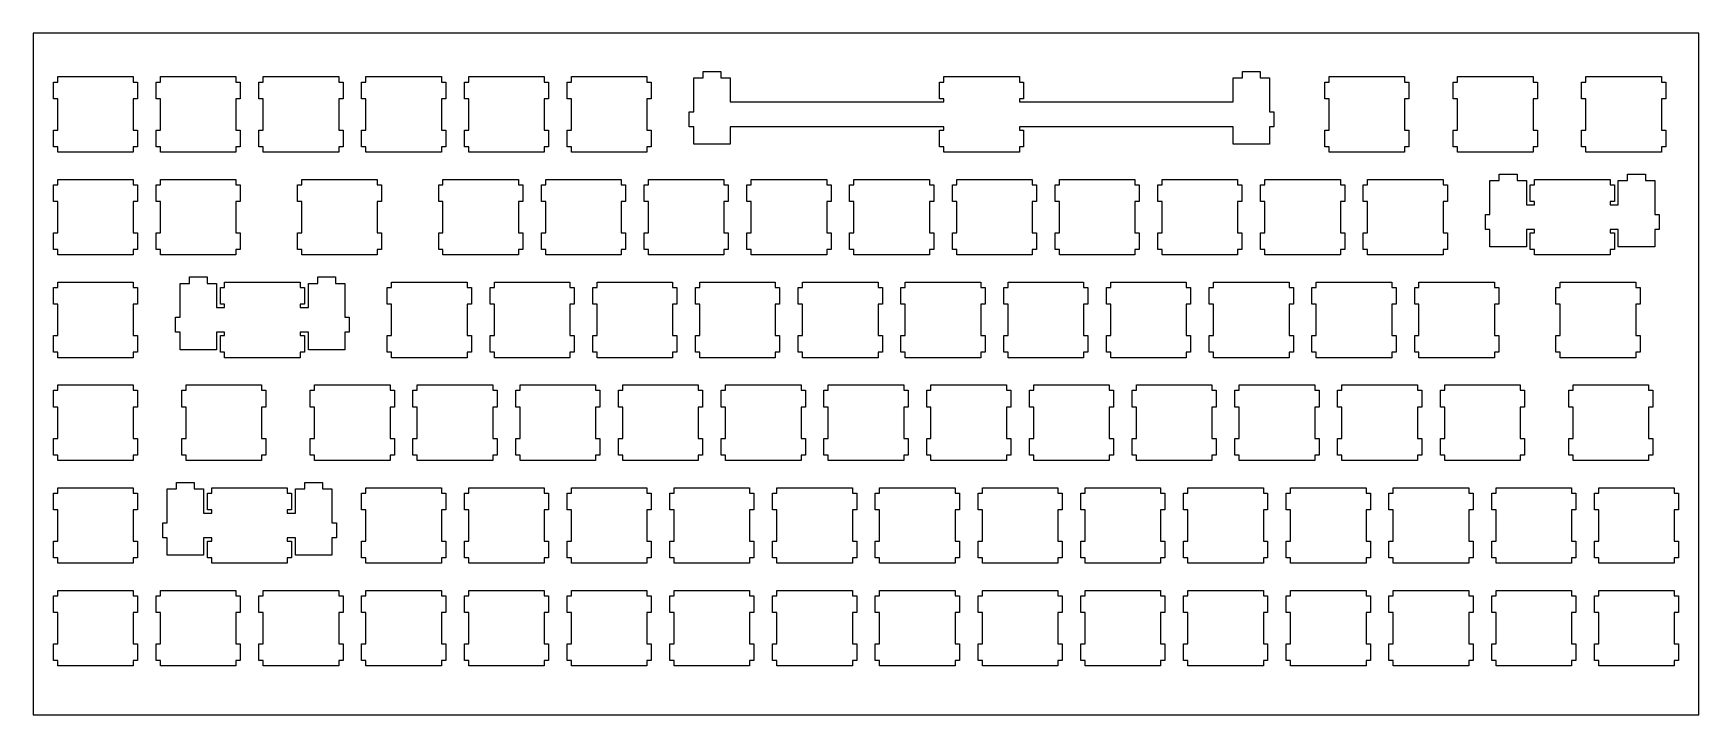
# Model space of a CAD drawing. Header units: millimetres. Extents: x -307 to 2, y -121 to 5.
import ezdxf

# ---------------------------------------------------------------- set-up
doc = ezdxf.new("R2010")
doc.units = ezdxf.units.MM
doc.layers.get('0').update_dxf_attribs({"linetype": 'CONTINUOUS'})

msp = doc.modelspace()

# ---------------------------------------------------------------- linework, layer by layer
for points in [[(-306.895, -121.058), (1.90492, -121.058), (1.90492, 5.24231), (-306.895, 5.24231)], [(-288.37, -16.7845), (-302.369, -16.7845), (-302.369, -15.7841), (-303.17, -15.7841), (-303.17, -12.6848), (-302.369, -12.6848), (-302.369, -6.88329), (-303.17, -6.88329), (-303.17, -3.78411), (-302.369, -3.78411), (-302.369, -2.78364), (-288.37, -2.78364), (-288.37, -3.78411), (-287.569, -3.78411), (-287.569, -6.88329), (-288.37, -6.88329), (-288.37, -12.6848), (-287.569, -12.6848), (-287.569, -15.7841), (-288.37, -15.7841)], [(-269.32, -16.7845), (-283.319, -16.7845), (-283.319, -15.7841), (-284.12, -15.7841), (-284.12, -12.6848), (-283.319, -12.6848), (-283.319, -6.88329), (-284.12, -6.88329), (-284.12, -3.78411), (-283.319, -3.78411), (-283.319, -2.78364), (-269.32, -2.78364), (-269.32, -3.78411), (-268.519, -3.78411), (-268.519, -6.88329), (-269.32, -6.88329), (-269.32, -12.6848), (-268.519, -12.6848), (-268.519, -15.7841), (-269.32, -15.7841)], [(-250.27, -16.7845), (-264.269, -16.7845), (-264.269, -15.7841), (-265.07, -15.7841), (-265.07, -12.6848), (-264.269, -12.6848), (-264.269, -6.88329), (-265.07, -6.88329), (-265.07, -3.78411), (-264.269, -3.78411), (-264.269, -2.78364), (-250.27, -2.78364), (-250.27, -3.78411), (-249.469, -3.78411), (-249.469, -6.88329), (-250.27, -6.88329), (-250.27, -12.6848), (-249.469, -12.6848), (-249.469, -15.7841), (-250.27, -15.7841)], [(-231.22, -16.7845), (-245.219, -16.7845), (-245.219, -15.7841), (-246.02, -15.7841), (-246.02, -12.6848), (-245.219, -12.6848), (-245.219, -6.88329), (-246.02, -6.88329), (-246.02, -3.78411), (-245.219, -3.78411), (-245.219, -2.78364), (-231.22, -2.78364), (-231.22, -3.78411), (-230.419, -3.78411), (-230.419, -6.88329), (-231.22, -6.88329), (-231.22, -12.6848), (-230.419, -12.6848), (-230.419, -15.7841), (-231.22, -15.7841)], [(-212.17, -16.7845), (-226.169, -16.7845), (-226.169, -15.7841), (-226.97, -15.7841), (-226.97, -12.6848), (-226.169, -12.6848), (-226.169, -6.88329), (-226.97, -6.88329), (-226.97, -3.78411), (-226.169, -3.78411), (-226.169, -2.78364), (-212.17, -2.78364), (-212.17, -3.78411), (-211.369, -3.78411), (-211.369, -6.88329), (-212.17, -6.88329), (-212.17, -12.6848), (-211.369, -12.6848), (-211.369, -15.7841), (-212.17, -15.7841)], [(-193.12, -16.7845), (-207.119, -16.7845), (-207.119, -15.7841), (-207.92, -15.7841), (-207.92, -12.6848), (-207.119, -12.6848), (-207.119, -6.88329), (-207.92, -6.88329), (-207.92, -3.78411), (-207.119, -3.78411), (-207.119, -2.78364), (-193.12, -2.78364), (-193.12, -3.78411), (-192.319, -3.78411), (-192.319, -6.88329), (-193.12, -6.88329), (-193.12, -12.6848), (-192.319, -12.6848), (-192.319, -15.7841), (-193.12, -15.7841)], [(-124.062, -16.7845), (-138.063, -16.7845), (-138.063, -15.7841), (-138.862, -15.7841), (-138.862, -12.6848), (-138.063, -12.6848), (-138.063, -12.0826), (-177.687, -12.0826), (-177.687, -15.3142), (-184.438, -15.3142), (-184.438, -12.0826), (-185.262, -12.0826), (-185.262, -9.28384), (-184.438, -9.28384), (-184.438, -3.01377), (-182.713, -3.01377), (-182.713, -1.81488), (-179.412, -1.81488), (-179.412, -3.01377), (-177.687, -3.01377), (-177.687, -7.48411), (-138.063, -7.48411), (-138.063, -6.88329), (-138.862, -6.88329), (-138.862, -3.78411), (-138.063, -3.78411), (-138.063, -2.78364), (-124.062, -2.78364), (-124.062, -3.78411), (-123.263, -3.78411), (-123.263, -6.88329), (-124.062, -6.88329), (-124.062, -7.48411), (-84.4381, -7.48411), (-84.4381, -3.01377), (-82.7126, -3.01377), (-82.7126, -1.81488), (-79.412, -1.81488), (-79.412, -3.01377), (-77.687, -3.01377), (-77.687, -9.28384), (-76.8629, -9.28384), (-76.8629, -12.0826), (-77.687, -12.0826), (-77.687, -15.3142), (-84.4381, -15.3142), (-84.4381, -12.0826), (-124.062, -12.0826), (-124.062, -12.6848), (-123.263, -12.6848), (-123.263, -15.7841), (-124.062, -15.7841)], [(-52.626, -16.7845), (-66.6253, -16.7845), (-66.6253, -15.7841), (-67.4261, -15.7841), (-67.4261, -12.6848), (-66.6253, -12.6848), (-66.6253, -6.88329), (-67.4261, -6.88329), (-67.4261, -3.78411), (-66.6253, -3.78411), (-66.6253, -2.78364), (-52.626, -2.78364), (-52.626, -3.78411), (-51.8252, -3.78411), (-51.8252, -6.88329), (-52.626, -6.88329), (-52.626, -12.6848), (-51.8252, -12.6848), (-51.8252, -15.7841), (-52.626, -15.7841)], [(-28.812, -16.7845), (-42.8128, -16.7845), (-42.8128, -15.7841), (-43.6122, -15.7841), (-43.6122, -12.6848), (-42.8128, -12.6848), (-42.8128, -6.88329), (-43.6122, -6.88329), (-43.6122, -3.78411), (-42.8128, -3.78411), (-42.8128, -2.78364), (-28.812, -2.78364), (-28.812, -3.78411), (-28.0128, -3.78411), (-28.0128, -6.88329), (-28.812, -6.88329), (-28.812, -12.6848), (-28.0128, -12.6848), (-28.0128, -15.7841), (-28.812, -15.7841)], [(-5.00091, -16.7845), (-19.0004, -16.7845), (-19.0004, -15.7841), (-19.801, -15.7841), (-19.801, -12.6848), (-19.0004, -12.6848), (-19.0004, -6.88329), (-19.801, -6.88329), (-19.801, -3.78411), (-19.0004, -3.78411), (-19.0004, -2.78364), (-5.00091, -2.78364), (-5.00091, -3.78411), (-4.20028, -3.78411), (-4.20028, -6.88329), (-5.00091, -6.88329), (-5.00091, -12.6848), (-4.20028, -12.6848), (-4.20028, -15.7841), (-5.00091, -15.7841)], [(-14.5259, -35.833), (-28.5254, -35.833), (-28.5254, -34.8327), (-29.326, -34.8327), (-29.326, -31.7348), (-28.5254, -31.7348), (-28.5254, -31.1326), (-30.0509, -31.1326), (-30.0509, -34.3628), (-36.8004, -34.3628), (-36.8004, -31.1326), (-37.6259, -31.1326), (-37.6259, -28.3338), (-36.8004, -28.3338), (-36.8004, -22.0638), (-35.0752, -22.0638), (-35.0752, -20.8635), (-31.7748, -20.8635), (-31.7748, -22.0638), (-30.0509, -22.0638), (-30.0509, -26.5341), (-28.5254, -26.5341), (-28.5254, -25.9333), (-29.326, -25.9333), (-29.326, -22.8327), (-28.5254, -22.8327), (-28.5254, -21.8336), (-14.5259, -21.8336), (-14.5259, -22.8327), (-13.7253, -22.8327), (-13.7253, -25.9333), (-14.5259, -25.9333), (-14.5259, -26.5341), (-13.0004, -26.5341), (-13.0004, -22.0638), (-11.2751, -22.0638), (-11.2751, -20.8635), (-7.97609, -20.8635), (-7.97609, -22.0638), (-6.2508, -22.0638), (-6.2508, -28.3338), (-5.42533, -28.3338), (-5.42533, -31.1326), (-6.2508, -31.1326), (-6.2508, -34.3628), (-13.0004, -34.3628), (-13.0004, -31.1326), (-14.5259, -31.1326), (-14.5259, -31.7348), (-13.7253, -31.7348), (-13.7253, -34.8327), (-14.5259, -34.8327)], [(-288.37, -35.833), (-302.369, -35.833), (-302.369, -34.8327), (-303.17, -34.8327), (-303.17, -31.7348), (-302.369, -31.7348), (-302.369, -25.9333), (-303.17, -25.9333), (-303.17, -22.8327), (-302.369, -22.8327), (-302.369, -21.8336), (-288.37, -21.8336), (-288.37, -22.8327), (-287.569, -22.8327), (-287.569, -25.9333), (-288.37, -25.9333), (-288.37, -31.7348), (-287.569, -31.7348), (-287.569, -34.8327), (-288.37, -34.8327)], [(-269.32, -35.833), (-283.319, -35.833), (-283.319, -34.8327), (-284.12, -34.8327), (-284.12, -31.7348), (-283.319, -31.7348), (-283.319, -25.9333), (-284.12, -25.9333), (-284.12, -22.8327), (-283.319, -22.8327), (-283.319, -21.8336), (-269.32, -21.8336), (-269.32, -22.8327), (-268.519, -22.8327), (-268.519, -25.9333), (-269.32, -25.9333), (-269.32, -31.7348), (-268.519, -31.7348), (-268.519, -34.8327), (-269.32, -34.8327)], [(-243.126, -35.833), (-257.125, -35.833), (-257.125, -34.8327), (-257.926, -34.8327), (-257.926, -31.7348), (-257.125, -31.7348), (-257.125, -25.9333), (-257.926, -25.9333), (-257.926, -22.8327), (-257.125, -22.8327), (-257.125, -21.8336), (-243.126, -21.8336), (-243.126, -22.8327), (-242.325, -22.8327), (-242.325, -25.9333), (-243.126, -25.9333), (-243.126, -31.7348), (-242.325, -31.7348), (-242.325, -34.8327), (-243.126, -34.8327)], [(-216.932, -35.833), (-230.932, -35.833), (-230.932, -34.8327), (-231.731, -34.8327), (-231.731, -31.7348), (-230.932, -31.7348), (-230.932, -25.9333), (-231.731, -25.9333), (-231.731, -22.8327), (-230.932, -22.8327), (-230.932, -21.8336), (-216.932, -21.8336), (-216.932, -22.8327), (-216.131, -22.8327), (-216.131, -25.9333), (-216.932, -25.9333), (-216.932, -31.7348), (-216.131, -31.7348), (-216.131, -34.8327), (-216.932, -34.8327)], [(-197.882, -35.833), (-211.882, -35.833), (-211.882, -34.8327), (-212.681, -34.8327), (-212.681, -31.7348), (-211.882, -31.7348), (-211.882, -25.9333), (-212.681, -25.9333), (-212.681, -22.8327), (-211.882, -22.8327), (-211.882, -21.8336), (-197.882, -21.8336), (-197.882, -22.8327), (-197.081, -22.8327), (-197.081, -25.9333), (-197.882, -25.9333), (-197.882, -31.7348), (-197.081, -31.7348), (-197.081, -34.8327), (-197.882, -34.8327)], [(-178.832, -35.833), (-192.832, -35.833), (-192.832, -34.8327), (-193.631, -34.8327), (-193.631, -31.7348), (-192.832, -31.7348), (-192.832, -25.9333), (-193.631, -25.9333), (-193.631, -22.8327), (-192.832, -22.8327), (-192.832, -21.8336), (-178.832, -21.8336), (-178.832, -22.8327), (-178.031, -22.8327), (-178.031, -25.9333), (-178.832, -25.9333), (-178.832, -31.7348), (-178.031, -31.7348), (-178.031, -34.8327), (-178.832, -34.8327)], [(-159.782, -35.833), (-173.782, -35.833), (-173.782, -34.8327), (-174.581, -34.8327), (-174.581, -31.7348), (-173.782, -31.7348), (-173.782, -25.9333), (-174.581, -25.9333), (-174.581, -22.8327), (-173.782, -22.8327), (-173.782, -21.8336), (-159.782, -21.8336), (-159.782, -22.8327), (-158.981, -22.8327), (-158.981, -25.9333), (-159.782, -25.9333), (-159.782, -31.7348), (-158.981, -31.7348), (-158.981, -34.8327), (-159.782, -34.8327)], [(-140.732, -35.833), (-154.732, -35.833), (-154.732, -34.8327), (-155.531, -34.8327), (-155.531, -31.7348), (-154.732, -31.7348), (-154.732, -25.9333), (-155.531, -25.9333), (-155.531, -22.8327), (-154.732, -22.8327), (-154.732, -21.8336), (-140.732, -21.8336), (-140.732, -22.8327), (-139.931, -22.8327), (-139.931, -25.9333), (-140.732, -25.9333), (-140.732, -31.7348), (-139.931, -31.7348), (-139.931, -34.8327), (-140.732, -34.8327)], [(-121.682, -35.833), (-135.682, -35.833), (-135.682, -34.8327), (-136.481, -34.8327), (-136.481, -31.7348), (-135.682, -31.7348), (-135.682, -25.9333), (-136.481, -25.9333), (-136.481, -22.8327), (-135.682, -22.8327), (-135.682, -21.8336), (-121.682, -21.8336), (-121.682, -22.8327), (-120.881, -22.8327), (-120.881, -25.9333), (-121.682, -25.9333), (-121.682, -31.7348), (-120.881, -31.7348), (-120.881, -34.8327), (-121.682, -34.8327)], [(-102.632, -35.833), (-116.632, -35.833), (-116.632, -34.8327), (-117.431, -34.8327), (-117.431, -31.7348), (-116.632, -31.7348), (-116.632, -25.9333), (-117.431, -25.9333), (-117.431, -22.8327), (-116.632, -22.8327), (-116.632, -21.8336), (-102.632, -21.8336), (-102.632, -22.8327), (-101.831, -22.8327), (-101.831, -25.9333), (-102.632, -25.9333), (-102.632, -31.7348), (-101.831, -31.7348), (-101.831, -34.8327), (-102.632, -34.8327)], [(-83.5822, -35.833), (-97.5815, -35.833), (-97.5815, -34.8327), (-98.3809, -34.8327), (-98.3809, -31.7348), (-97.5815, -31.7348), (-97.5815, -25.9333), (-98.3809, -25.9333), (-98.3809, -22.8327), (-97.5815, -22.8327), (-97.5815, -21.8336), (-83.5822, -21.8336), (-83.5822, -22.8327), (-82.7814, -22.8327), (-82.7814, -25.9333), (-83.5822, -25.9333), (-83.5822, -31.7348), (-82.7814, -31.7348), (-82.7814, -34.8327), (-83.5822, -34.8327)], [(-64.5322, -35.833), (-78.5315, -35.833), (-78.5315, -34.8327), (-79.3309, -34.8327), (-79.3309, -31.7348), (-78.5315, -31.7348), (-78.5315, -25.9333), (-79.3309, -25.9333), (-79.3309, -22.8327), (-78.5315, -22.8327), (-78.5315, -21.8336), (-64.5322, -21.8336), (-64.5322, -22.8327), (-63.7314, -22.8327), (-63.7314, -25.9333), (-64.5322, -25.9333), (-64.5322, -31.7348), (-63.7314, -31.7348), (-63.7314, -34.8327), (-64.5322, -34.8327)], [(-45.4822, -35.833), (-59.4815, -35.833), (-59.4815, -34.8327), (-60.2809, -34.8327), (-60.2809, -31.7348), (-59.4815, -31.7348), (-59.4815, -25.9333), (-60.2809, -25.9333), (-60.2809, -22.8327), (-59.4815, -22.8327), (-59.4815, -21.8336), (-45.4822, -21.8336), (-45.4822, -22.8327), (-44.6814, -22.8327), (-44.6814, -25.9333), (-45.4822, -25.9333), (-45.4822, -31.7348), (-44.6814, -31.7348), (-44.6814, -34.8327), (-45.4822, -34.8327)], [(-257.412, -54.8831), (-271.413, -54.8831), (-271.413, -53.8826), (-272.212, -53.8826), (-272.212, -50.7848), (-271.413, -50.7848), (-271.413, -50.1826), (-272.937, -50.1826), (-272.937, -53.4127), (-279.688, -53.4127), (-279.688, -50.1826), (-280.512, -50.1826), (-280.512, -47.3837), (-279.688, -47.3837), (-279.688, -41.1138), (-277.963, -41.1138), (-277.963, -39.9136), (-274.662, -39.9136), (-274.662, -41.1138), (-272.937, -41.1138), (-272.937, -45.5828), (-271.413, -45.5828), (-271.413, -44.9834), (-272.212, -44.9834), (-272.212, -41.8828), (-271.413, -41.8828), (-271.413, -40.8838), (-257.412, -40.8838), (-257.412, -41.8828), (-256.611, -41.8828), (-256.611, -44.9834), (-257.412, -44.9834), (-257.412, -45.5828), (-255.888, -45.5828), (-255.888, -41.1138), (-254.161, -41.1138), (-254.161, -39.9136), (-250.862, -39.9136), (-250.862, -41.1138), (-249.137, -41.1138), (-249.137, -47.3837), (-248.313, -47.3837), (-248.313, -50.1826), (-249.137, -50.1826), (-249.137, -53.4127), (-255.888, -53.4127), (-255.888, -50.1826), (-257.412, -50.1826), (-257.412, -50.7848), (-256.611, -50.7848), (-256.611, -53.8826), (-257.412, -53.8826)], [(-288.37, -54.8831), (-302.369, -54.8831), (-302.369, -53.8826), (-303.17, -53.8826), (-303.17, -50.7848), (-302.369, -50.7848), (-302.369, -44.9834), (-303.17, -44.9834), (-303.17, -41.8828), (-302.369, -41.8828), (-302.369, -40.8838), (-288.37, -40.8838), (-288.37, -41.8828), (-287.569, -41.8828), (-287.569, -44.9834), (-288.37, -44.9834), (-288.37, -50.7848), (-287.569, -50.7848), (-287.569, -53.8826), (-288.37, -53.8826)], [(-226.457, -54.8831), (-240.457, -54.8831), (-240.457, -53.8826), (-241.256, -53.8826), (-241.256, -50.7848), (-240.457, -50.7848), (-240.457, -44.9834), (-241.256, -44.9834), (-241.256, -41.8828), (-240.457, -41.8828), (-240.457, -40.8838), (-226.457, -40.8838), (-226.457, -41.8828), (-225.656, -41.8828), (-225.656, -44.9834), (-226.457, -44.9834), (-226.457, -50.7848), (-225.656, -50.7848), (-225.656, -53.8826), (-226.457, -53.8826)], [(-207.407, -54.8831), (-221.407, -54.8831), (-221.407, -53.8826), (-222.206, -53.8826), (-222.206, -50.7848), (-221.407, -50.7848), (-221.407, -44.9834), (-222.206, -44.9834), (-222.206, -41.8828), (-221.407, -41.8828), (-221.407, -40.8838), (-207.407, -40.8838), (-207.407, -41.8828), (-206.606, -41.8828), (-206.606, -44.9834), (-207.407, -44.9834), (-207.407, -50.7848), (-206.606, -50.7848), (-206.606, -53.8826), (-207.407, -53.8826)], [(-188.357, -54.8831), (-202.357, -54.8831), (-202.357, -53.8826), (-203.156, -53.8826), (-203.156, -50.7848), (-202.357, -50.7848), (-202.357, -44.9834), (-203.156, -44.9834), (-203.156, -41.8828), (-202.357, -41.8828), (-202.357, -40.8838), (-188.357, -40.8838), (-188.357, -41.8828), (-187.556, -41.8828), (-187.556, -44.9834), (-188.357, -44.9834), (-188.357, -50.7848), (-187.556, -50.7848), (-187.556, -53.8826), (-188.357, -53.8826)], [(-169.307, -54.8831), (-183.307, -54.8831), (-183.307, -53.8826), (-184.106, -53.8826), (-184.106, -50.7848), (-183.307, -50.7848), (-183.307, -44.9834), (-184.106, -44.9834), (-184.106, -41.8828), (-183.307, -41.8828), (-183.307, -40.8838), (-169.307, -40.8838), (-169.307, -41.8828), (-168.506, -41.8828), (-168.506, -44.9834), (-169.307, -44.9834), (-169.307, -50.7848), (-168.506, -50.7848), (-168.506, -53.8826), (-169.307, -53.8826)], [(-150.257, -54.8831), (-164.257, -54.8831), (-164.257, -53.8826), (-165.056, -53.8826), (-165.056, -50.7848), (-164.257, -50.7848), (-164.257, -44.9834), (-165.056, -44.9834), (-165.056, -41.8828), (-164.257, -41.8828), (-164.257, -40.8838), (-150.257, -40.8838), (-150.257, -41.8828), (-149.456, -41.8828), (-149.456, -44.9834), (-150.257, -44.9834), (-150.257, -50.7848), (-149.456, -50.7848), (-149.456, -53.8826), (-150.257, -53.8826)], [(-131.207, -54.8831), (-145.207, -54.8831), (-145.207, -53.8826), (-146.006, -53.8826), (-146.006, -50.7848), (-145.207, -50.7848), (-145.207, -44.9834), (-146.006, -44.9834), (-146.006, -41.8828), (-145.207, -41.8828), (-145.207, -40.8838), (-131.207, -40.8838), (-131.207, -41.8828), (-130.406, -41.8828), (-130.406, -44.9834), (-131.207, -44.9834), (-131.207, -50.7848), (-130.406, -50.7848), (-130.406, -53.8826), (-131.207, -53.8826)], [(-112.157, -54.8831), (-126.157, -54.8831), (-126.157, -53.8826), (-126.956, -53.8826), (-126.956, -50.7848), (-126.157, -50.7848), (-126.157, -44.9834), (-126.956, -44.9834), (-126.956, -41.8828), (-126.157, -41.8828), (-126.157, -40.8838), (-112.157, -40.8838), (-112.157, -41.8828), (-111.356, -41.8828), (-111.356, -44.9834), (-112.157, -44.9834), (-112.157, -50.7848), (-111.356, -50.7848), (-111.356, -53.8826), (-112.157, -53.8826)], [(-93.1072, -54.8831), (-107.107, -54.8831), (-107.107, -53.8826), (-107.906, -53.8826), (-107.906, -50.7848), (-107.107, -50.7848), (-107.107, -44.9834), (-107.906, -44.9834), (-107.906, -41.8828), (-107.107, -41.8828), (-107.107, -40.8838), (-93.1072, -40.8838), (-93.1072, -41.8828), (-92.3064, -41.8828), (-92.3064, -44.9834), (-93.1072, -44.9834), (-93.1072, -50.7848), (-92.3064, -50.7848), (-92.3064, -53.8826), (-93.1072, -53.8826)], [(-74.0572, -54.8831), (-88.0565, -54.8831), (-88.0565, -53.8826), (-88.8559, -53.8826), (-88.8559, -50.7848), (-88.0565, -50.7848), (-88.0565, -44.9834), (-88.8559, -44.9834), (-88.8559, -41.8828), (-88.0565, -41.8828), (-88.0565, -40.8838), (-74.0572, -40.8838), (-74.0572, -41.8828), (-73.2564, -41.8828), (-73.2564, -44.9834), (-74.0572, -44.9834), (-74.0572, -50.7848), (-73.2564, -50.7848), (-73.2564, -53.8826), (-74.0572, -53.8826)], [(-55.0072, -54.8831), (-69.0065, -54.8831), (-69.0065, -53.8826), (-69.8059, -53.8826), (-69.8059, -50.7848), (-69.0065, -50.7848), (-69.0065, -44.9834), (-69.8059, -44.9834), (-69.8059, -41.8828), (-69.0065, -41.8828), (-69.0065, -40.8838), (-55.0072, -40.8838), (-55.0072, -41.8828), (-54.2064, -41.8828), (-54.2064, -44.9834), (-55.0072, -44.9834), (-55.0072, -50.7848), (-54.2064, -50.7848), (-54.2064, -53.8826), (-55.0072, -53.8826)], [(-35.9572, -54.8831), (-49.9565, -54.8831), (-49.9565, -53.8826), (-50.7559, -53.8826), (-50.7559, -50.7848), (-49.9565, -50.7848), (-49.9565, -44.9834), (-50.7559, -44.9834), (-50.7559, -41.8828), (-49.9565, -41.8828), (-49.9565, -40.8838), (-35.9572, -40.8838), (-35.9572, -41.8828), (-35.1565, -41.8828), (-35.1565, -44.9834), (-35.9572, -44.9834), (-35.9572, -50.7848), (-35.1565, -50.7848), (-35.1565, -53.8826), (-35.9572, -53.8826)], [(-9.76203, -54.8831), (-23.7629, -54.8831), (-23.7629, -53.8826), (-24.5622, -53.8826), (-24.5622, -50.7848), (-23.7629, -50.7848), (-23.7629, -44.9834), (-24.5622, -44.9834), (-24.5622, -41.8828), (-23.7629, -41.8828), (-23.7629, -40.8838), (-9.76203, -40.8838), (-9.76203, -41.8828), (-8.96278, -41.8828), (-8.96278, -44.9834), (-9.76203, -44.9834), (-9.76203, -50.7848), (-8.96278, -50.7848), (-8.96278, -53.8826), (-9.76203, -53.8826)], [(-288.37, -73.9331), (-302.369, -73.9331), (-302.369, -72.9326), (-303.17, -72.9326), (-303.17, -69.8334), (-302.369, -69.8334), (-302.369, -64.0334), (-303.17, -64.0334), (-303.17, -60.9328), (-302.369, -60.9328), (-302.369, -59.9338), (-288.37, -59.9338), (-288.37, -60.9328), (-287.569, -60.9328), (-287.569, -64.0334), (-288.37, -64.0334), (-288.37, -69.8334), (-287.569, -69.8334), (-287.569, -72.9326), (-288.37, -72.9326)], [(-264.557, -73.9331), (-278.557, -73.9331), (-278.557, -72.9326), (-279.356, -72.9326), (-279.356, -69.8334), (-278.557, -69.8334), (-278.557, -64.0334), (-279.356, -64.0334), (-279.356, -60.9328), (-278.557, -60.9328), (-278.557, -59.9338), (-264.557, -59.9338), (-264.557, -60.9328), (-263.756, -60.9328), (-263.756, -64.0334), (-264.557, -64.0334), (-264.557, -69.8334), (-263.756, -69.8334), (-263.756, -72.9326), (-264.557, -72.9326)], [(-240.745, -73.9331), (-254.744, -73.9331), (-254.744, -72.9326), (-255.545, -72.9326), (-255.545, -69.8334), (-254.744, -69.8334), (-254.744, -64.0334), (-255.545, -64.0334), (-255.545, -60.9328), (-254.744, -60.9328), (-254.744, -59.9338), (-240.745, -59.9338), (-240.745, -60.9328), (-239.944, -60.9328), (-239.944, -64.0334), (-240.745, -64.0334), (-240.745, -69.8334), (-239.944, -69.8334), (-239.944, -72.9326), (-240.745, -72.9326)], [(-221.695, -73.9331), (-235.694, -73.9331), (-235.694, -72.9326), (-236.495, -72.9326), (-236.495, -69.8334), (-235.694, -69.8334), (-235.694, -64.0334), (-236.495, -64.0334), (-236.495, -60.9328), (-235.694, -60.9328), (-235.694, -59.9338), (-221.695, -59.9338), (-221.695, -60.9328), (-220.894, -60.9328), (-220.894, -64.0334), (-221.695, -64.0334), (-221.695, -69.8334), (-220.894, -69.8334), (-220.894, -72.9326), (-221.695, -72.9326)], [(-202.645, -73.9331), (-216.644, -73.9331), (-216.644, -72.9326), (-217.445, -72.9326), (-217.445, -69.8334), (-216.644, -69.8334), (-216.644, -64.0334), (-217.445, -64.0334), (-217.445, -60.9328), (-216.644, -60.9328), (-216.644, -59.9338), (-202.645, -59.9338), (-202.645, -60.9328), (-201.844, -60.9328), (-201.844, -64.0334), (-202.645, -64.0334), (-202.645, -69.8334), (-201.844, -69.8334), (-201.844, -72.9326), (-202.645, -72.9326)], [(-183.595, -73.9331), (-197.594, -73.9331), (-197.594, -72.9326), (-198.395, -72.9326), (-198.395, -69.8334), (-197.594, -69.8334), (-197.594, -64.0334), (-198.395, -64.0334), (-198.395, -60.9328), (-197.594, -60.9328), (-197.594, -59.9338), (-183.595, -59.9338), (-183.595, -60.9328), (-182.794, -60.9328), (-182.794, -64.0334), (-183.595, -64.0334), (-183.595, -69.8334), (-182.794, -69.8334), (-182.794, -72.9326), (-183.595, -72.9326)], [(-164.545, -73.9331), (-178.544, -73.9331), (-178.544, -72.9326), (-179.345, -72.9326), (-179.345, -69.8334), (-178.544, -69.8334), (-178.544, -64.0334), (-179.345, -64.0334), (-179.345, -60.9328), (-178.544, -60.9328), (-178.544, -59.9338), (-164.545, -59.9338), (-164.545, -60.9328), (-163.744, -60.9328), (-163.744, -64.0334), (-164.545, -64.0334), (-164.545, -69.8334), (-163.744, -69.8334), (-163.744, -72.9326), (-164.545, -72.9326)], [(-145.495, -73.9331), (-159.494, -73.9331), (-159.494, -72.9326), (-160.295, -72.9326), (-160.295, -69.8334), (-159.494, -69.8334), (-159.494, -64.0334), (-160.295, -64.0334), (-160.295, -60.9328), (-159.494, -60.9328), (-159.494, -59.9338), (-145.495, -59.9338), (-145.495, -60.9328), (-144.694, -60.9328), (-144.694, -64.0334), (-145.495, -64.0334), (-145.495, -69.8334), (-144.694, -69.8334), (-144.694, -72.9326), (-145.495, -72.9326)], [(-126.445, -73.9331), (-140.444, -73.9331), (-140.444, -72.9326), (-141.245, -72.9326), (-141.245, -69.8334), (-140.444, -69.8334), (-140.444, -64.0334), (-141.245, -64.0334), (-141.245, -60.9328), (-140.444, -60.9328), (-140.444, -59.9338), (-126.445, -59.9338), (-126.445, -60.9328), (-125.644, -60.9328), (-125.644, -64.0334), (-126.445, -64.0334), (-126.445, -69.8334), (-125.644, -69.8334), (-125.644, -72.9326), (-126.445, -72.9326)], [(-107.395, -73.9331), (-121.394, -73.9331), (-121.394, -72.9326), (-122.195, -72.9326), (-122.195, -69.8334), (-121.394, -69.8334), (-121.394, -64.0334), (-122.195, -64.0334), (-122.195, -60.9328), (-121.394, -60.9328), (-121.394, -59.9338), (-107.395, -59.9338), (-107.395, -60.9328), (-106.594, -60.9328), (-106.594, -64.0334), (-107.395, -64.0334), (-107.395, -69.8334), (-106.594, -69.8334), (-106.594, -72.9326), (-107.395, -72.9326)], [(-88.3447, -73.9331), (-102.344, -73.9331), (-102.344, -72.9326), (-103.145, -72.9326), (-103.145, -69.8334), (-102.344, -69.8334), (-102.344, -64.0334), (-103.145, -64.0334), (-103.145, -60.9328), (-102.344, -60.9328), (-102.344, -59.9338), (-88.3447, -59.9338), (-88.3447, -60.9328), (-87.5439, -60.9328), (-87.5439, -64.0334), (-88.3447, -64.0334), (-88.3447, -69.8334), (-87.5439, -69.8334), (-87.5439, -72.9326), (-88.3447, -72.9326)], [(-69.2947, -73.9331), (-83.294, -73.9331), (-83.294, -72.9326), (-84.0948, -72.9326), (-84.0948, -69.8334), (-83.294, -69.8334), (-83.294, -64.0334), (-84.0948, -64.0334), (-84.0948, -60.9328), (-83.294, -60.9328), (-83.294, -59.9338), (-69.2947, -59.9338), (-69.2947, -60.9328), (-68.4939, -60.9328), (-68.4939, -64.0334), (-69.2947, -64.0334), (-69.2947, -69.8334), (-68.4939, -69.8334), (-68.4939, -72.9326), (-69.2947, -72.9326)], [(-50.2447, -73.9331), (-64.244, -73.9331), (-64.244, -72.9326), (-65.0448, -72.9326), (-65.0448, -69.8334), (-64.244, -69.8334), (-64.244, -64.0334), (-65.0448, -64.0334), (-65.0448, -60.9328), (-64.244, -60.9328), (-64.244, -59.9338), (-50.2447, -59.9338), (-50.2447, -60.9328), (-49.4439, -60.9328), (-49.4439, -64.0334), (-50.2447, -64.0334), (-50.2447, -69.8334), (-49.4439, -69.8334), (-49.4439, -72.9326), (-50.2447, -72.9326)], [(-31.1947, -73.9331), (-45.194, -73.9331), (-45.194, -72.9326), (-45.9948, -72.9326), (-45.9948, -69.8334), (-45.194, -69.8334), (-45.194, -64.0334), (-45.9948, -64.0334), (-45.9948, -60.9328), (-45.194, -60.9328), (-45.194, -59.9338), (-31.1947, -59.9338), (-31.1947, -60.9328), (-30.394, -60.9328), (-30.394, -64.0334), (-31.1947, -64.0334), (-31.1947, -69.8334), (-30.394, -69.8334), (-30.394, -72.9326), (-31.1947, -72.9326)], [(-7.38216, -73.9331), (-21.3817, -73.9331), (-21.3817, -72.9326), (-22.1809, -72.9326), (-22.1809, -69.8334), (-21.3817, -69.8334), (-21.3817, -64.0334), (-22.1809, -64.0334), (-22.1809, -60.9328), (-21.3817, -60.9328), (-21.3817, -59.9338), (-7.38216, -59.9338), (-7.38216, -60.9328), (-6.58153, -60.9328), (-6.58153, -64.0334), (-7.38216, -64.0334), (-7.38216, -69.8334), (-6.58153, -69.8334), (-6.58153, -72.9326), (-7.38216, -72.9326)], [(-288.37, -92.9831), (-302.369, -92.9831), (-302.369, -91.9826), (-303.17, -91.9826), (-303.17, -88.8834), (-302.369, -88.8834), (-302.369, -83.0834), (-303.17, -83.0834), (-303.17, -79.9828), (-302.369, -79.9828), (-302.369, -78.9838), (-288.37, -78.9838), (-288.37, -79.9828), (-287.569, -79.9828), (-287.569, -83.0834), (-288.37, -83.0834), (-288.37, -88.8834), (-287.569, -88.8834), (-287.569, -91.9826), (-288.37, -91.9826)], [(-259.795, -92.9831), (-273.794, -92.9831), (-273.794, -91.9826), (-274.595, -91.9826), (-274.595, -88.8834), (-273.794, -88.8834), (-273.794, -88.2826), (-275.32, -88.2826), (-275.32, -91.5127), (-282.069, -91.5127), (-282.069, -88.2826), (-282.895, -88.2826), (-282.895, -85.4837), (-282.069, -85.4837), (-282.069, -79.2138), (-280.344, -79.2138), (-280.344, -78.0136), (-277.045, -78.0136), (-277.045, -79.2138), (-275.32, -79.2138), (-275.32, -83.6828), (-273.794, -83.6828), (-273.794, -83.0834), (-274.595, -83.0834), (-274.595, -79.9828), (-273.794, -79.9828), (-273.794, -78.9838), (-259.795, -78.9838), (-259.795, -79.9828), (-258.994, -79.9828), (-258.994, -83.0834), (-259.795, -83.0834), (-259.795, -83.6828), (-258.269, -83.6828), (-258.269, -79.2138), (-256.544, -79.2138), (-256.544, -78.0136), (-253.243, -78.0136), (-253.243, -79.2138), (-251.52, -79.2138), (-251.52, -85.4837), (-250.694, -85.4837), (-250.694, -88.2826), (-251.52, -88.2826), (-251.52, -91.5127), (-258.269, -91.5127), (-258.269, -88.2826), (-259.795, -88.2826), (-259.795, -88.8834), (-258.994, -88.8834), (-258.994, -91.9826), (-259.795, -91.9826)], [(-231.22, -92.9831), (-245.219, -92.9831), (-245.219, -91.9826), (-246.02, -91.9826), (-246.02, -88.8834), (-245.219, -88.8834), (-245.219, -83.0834), (-246.02, -83.0834), (-246.02, -79.9828), (-245.219, -79.9828), (-245.219, -78.9838), (-231.22, -78.9838), (-231.22, -79.9828), (-230.419, -79.9828), (-230.419, -83.0834), (-231.22, -83.0834), (-231.22, -88.8834), (-230.419, -88.8834), (-230.419, -91.9826), (-231.22, -91.9826)], [(-212.17, -92.9831), (-226.169, -92.9831), (-226.169, -91.9826), (-226.97, -91.9826), (-226.97, -88.8834), (-226.169, -88.8834), (-226.169, -83.0834), (-226.97, -83.0834), (-226.97, -79.9828), (-226.169, -79.9828), (-226.169, -78.9838), (-212.17, -78.9838), (-212.17, -79.9828), (-211.369, -79.9828), (-211.369, -83.0834), (-212.17, -83.0834), (-212.17, -88.8834), (-211.369, -88.8834), (-211.369, -91.9826), (-212.17, -91.9826)], [(-193.12, -92.9831), (-207.119, -92.9831), (-207.119, -91.9826), (-207.92, -91.9826), (-207.92, -88.8834), (-207.119, -88.8834), (-207.119, -83.0834), (-207.92, -83.0834), (-207.92, -79.9828), (-207.119, -79.9828), (-207.119, -78.9838), (-193.12, -78.9838), (-193.12, -79.9828), (-192.319, -79.9828), (-192.319, -83.0834), (-193.12, -83.0834), (-193.12, -88.8834), (-192.319, -88.8834), (-192.319, -91.9826), (-193.12, -91.9826)], [(-174.07, -92.9831), (-188.069, -92.9831), (-188.069, -91.9826), (-188.87, -91.9826), (-188.87, -88.8834), (-188.069, -88.8834), (-188.069, -83.0834), (-188.87, -83.0834), (-188.87, -79.9828), (-188.069, -79.9828), (-188.069, -78.9838), (-174.07, -78.9838), (-174.07, -79.9828), (-173.269, -79.9828), (-173.269, -83.0834), (-174.07, -83.0834), (-174.07, -88.8834), (-173.269, -88.8834), (-173.269, -91.9826), (-174.07, -91.9826)], [(-155.02, -92.9831), (-169.019, -92.9831), (-169.019, -91.9826), (-169.82, -91.9826), (-169.82, -88.8834), (-169.019, -88.8834), (-169.019, -83.0834), (-169.82, -83.0834), (-169.82, -79.9828), (-169.019, -79.9828), (-169.019, -78.9838), (-155.02, -78.9838), (-155.02, -79.9828), (-154.219, -79.9828), (-154.219, -83.0834), (-155.02, -83.0834), (-155.02, -88.8834), (-154.219, -88.8834), (-154.219, -91.9826), (-155.02, -91.9826)], [(-135.97, -92.9831), (-149.969, -92.9831), (-149.969, -91.9826), (-150.77, -91.9826), (-150.77, -88.8834), (-149.969, -88.8834), (-149.969, -83.0834), (-150.77, -83.0834), (-150.77, -79.9828), (-149.969, -79.9828), (-149.969, -78.9838), (-135.97, -78.9838), (-135.97, -79.9828), (-135.169, -79.9828), (-135.169, -83.0834), (-135.97, -83.0834), (-135.97, -88.8834), (-135.169, -88.8834), (-135.169, -91.9826), (-135.97, -91.9826)], [(-116.918, -92.9831), (-130.919, -92.9831), (-130.919, -91.9826), (-131.72, -91.9826), (-131.72, -88.8834), (-130.919, -88.8834), (-130.919, -83.0834), (-131.72, -83.0834), (-131.72, -79.9828), (-130.919, -79.9828), (-130.919, -78.9838), (-116.918, -78.9838), (-116.918, -79.9828), (-116.119, -79.9828), (-116.119, -83.0834), (-116.918, -83.0834), (-116.918, -88.8834), (-116.119, -88.8834), (-116.119, -91.9826), (-116.918, -91.9826)], [(-97.8683, -92.9831), (-111.869, -92.9831), (-111.869, -91.9826), (-112.668, -91.9826), (-112.668, -88.8834), (-111.869, -88.8834), (-111.869, -83.0834), (-112.668, -83.0834), (-112.668, -79.9828), (-111.869, -79.9828), (-111.869, -78.9838), (-97.8683, -78.9838), (-97.8683, -79.9828), (-97.0689, -79.9828), (-97.0689, -83.0834), (-97.8683, -83.0834), (-97.8683, -88.8834), (-97.0689, -88.8834), (-97.0689, -91.9826), (-97.8683, -91.9826)], [(-78.8197, -92.9831), (-92.819, -92.9831), (-92.819, -91.9826), (-93.6184, -91.9826), (-93.6184, -88.8834), (-92.819, -88.8834), (-92.819, -83.0834), (-93.6184, -83.0834), (-93.6184, -79.9828), (-92.819, -79.9828), (-92.819, -78.9838), (-78.8197, -78.9838), (-78.8197, -79.9828), (-78.0189, -79.9828), (-78.0189, -83.0834), (-78.8197, -83.0834), (-78.8197, -88.8834), (-78.0189, -88.8834), (-78.0189, -91.9826), (-78.8197, -91.9826)], [(-59.7697, -92.9831), (-73.769, -92.9831), (-73.769, -91.9826), (-74.5698, -91.9826), (-74.5698, -88.8834), (-73.769, -88.8834), (-73.769, -83.0834), (-74.5698, -83.0834), (-74.5698, -79.9828), (-73.769, -79.9828), (-73.769, -78.9838), (-59.7697, -78.9838), (-59.7697, -79.9828), (-58.9689, -79.9828), (-58.9689, -83.0834), (-59.7697, -83.0834), (-59.7697, -88.8834), (-58.9689, -88.8834), (-58.9689, -91.9826), (-59.7697, -91.9826)], [(-40.7197, -92.9831), (-54.719, -92.9831), (-54.719, -91.9826), (-55.5198, -91.9826), (-55.5198, -88.8834), (-54.719, -88.8834), (-54.719, -83.0834), (-55.5198, -83.0834), (-55.5198, -79.9828), (-54.719, -79.9828), (-54.719, -78.9838), (-40.7197, -78.9838), (-40.7197, -79.9828), (-39.9189, -79.9828), (-39.9189, -83.0834), (-40.7197, -83.0834), (-40.7197, -88.8834), (-39.9189, -88.8834), (-39.9189, -91.9826), (-40.7197, -91.9826)], [(-21.6697, -92.9831), (-35.669, -92.9831), (-35.669, -91.9826), (-36.4698, -91.9826), (-36.4698, -88.8834), (-35.669, -88.8834), (-35.669, -83.0834), (-36.4698, -83.0834), (-36.4698, -79.9828), (-35.669, -79.9828), (-35.669, -78.9838), (-21.6697, -78.9838), (-21.6697, -79.9828), (-20.869, -79.9828), (-20.869, -83.0834), (-21.6697, -83.0834), (-21.6697, -88.8834), (-20.869, -88.8834), (-20.869, -91.9826), (-21.6697, -91.9826)], [(-2.61965, -92.9831), (-16.6192, -92.9831), (-16.6192, -91.9826), (-17.4198, -91.9826), (-17.4198, -88.8834), (-16.6192, -88.8834), (-16.6192, -83.0834), (-17.4198, -83.0834), (-17.4198, -79.9828), (-16.6192, -79.9828), (-16.6192, -78.9838), (-2.61965, -78.9838), (-2.61965, -79.9828), (-1.81901, -79.9828), (-1.81901, -83.0834), (-2.61965, -83.0834), (-2.61965, -88.8834), (-1.81901, -88.8834), (-1.81901, -91.9826), (-2.61965, -91.9826)], [(-288.37, -112.033), (-302.369, -112.033), (-302.369, -111.033), (-303.17, -111.033), (-303.17, -107.933), (-302.369, -107.933), (-302.369, -102.133), (-303.17, -102.133), (-303.17, -99.0328), (-302.369, -99.0328), (-302.369, -98.0338), (-288.37, -98.0338), (-288.37, -99.0328), (-287.569, -99.0328), (-287.569, -102.133), (-288.37, -102.133), (-288.37, -107.933), (-287.569, -107.933), (-287.569, -111.033), (-288.37, -111.033)], [(-269.32, -112.033), (-283.319, -112.033), (-283.319, -111.033), (-284.12, -111.033), (-284.12, -107.933), (-283.319, -107.933), (-283.319, -102.133), (-284.12, -102.133), (-284.12, -99.0328), (-283.319, -99.0328), (-283.319, -98.0338), (-269.32, -98.0338), (-269.32, -99.0328), (-268.519, -99.0328), (-268.519, -102.133), (-269.32, -102.133), (-269.32, -107.933), (-268.519, -107.933), (-268.519, -111.033), (-269.32, -111.033)], [(-250.27, -112.033), (-264.269, -112.033), (-264.269, -111.033), (-265.07, -111.033), (-265.07, -107.933), (-264.269, -107.933), (-264.269, -102.133), (-265.07, -102.133), (-265.07, -99.0328), (-264.269, -99.0328), (-264.269, -98.0338), (-250.27, -98.0338), (-250.27, -99.0328), (-249.469, -99.0328), (-249.469, -102.133), (-250.27, -102.133), (-250.27, -107.933), (-249.469, -107.933), (-249.469, -111.033), (-250.27, -111.033)], [(-231.22, -112.033), (-245.219, -112.033), (-245.219, -111.033), (-246.02, -111.033), (-246.02, -107.933), (-245.219, -107.933), (-245.219, -102.133), (-246.02, -102.133), (-246.02, -99.0328), (-245.219, -99.0328), (-245.219, -98.0338), (-231.22, -98.0338), (-231.22, -99.0328), (-230.419, -99.0328), (-230.419, -102.133), (-231.22, -102.133), (-231.22, -107.933), (-230.419, -107.933), (-230.419, -111.033), (-231.22, -111.033)], [(-212.17, -112.033), (-226.169, -112.033), (-226.169, -111.033), (-226.97, -111.033), (-226.97, -107.933), (-226.169, -107.933), (-226.169, -102.133), (-226.97, -102.133), (-226.97, -99.0328), (-226.169, -99.0328), (-226.169, -98.0338), (-212.17, -98.0338), (-212.17, -99.0328), (-211.369, -99.0328), (-211.369, -102.133), (-212.17, -102.133), (-212.17, -107.933), (-211.369, -107.933), (-211.369, -111.033), (-212.17, -111.033)], [(-193.12, -112.033), (-207.119, -112.033), (-207.119, -111.033), (-207.92, -111.033), (-207.92, -107.933), (-207.119, -107.933), (-207.119, -102.133), (-207.92, -102.133), (-207.92, -99.0328), (-207.119, -99.0328), (-207.119, -98.0338), (-193.12, -98.0338), (-193.12, -99.0328), (-192.319, -99.0328), (-192.319, -102.133), (-193.12, -102.133), (-193.12, -107.933), (-192.319, -107.933), (-192.319, -111.033), (-193.12, -111.033)], [(-174.07, -112.033), (-188.069, -112.033), (-188.069, -111.033), (-188.87, -111.033), (-188.87, -107.933), (-188.069, -107.933), (-188.069, -102.133), (-188.87, -102.133), (-188.87, -99.0328), (-188.069, -99.0328), (-188.069, -98.0338), (-174.07, -98.0338), (-174.07, -99.0328), (-173.269, -99.0328), (-173.269, -102.133), (-174.07, -102.133), (-174.07, -107.933), (-173.269, -107.933), (-173.269, -111.033), (-174.07, -111.033)], [(-155.02, -112.033), (-169.019, -112.033), (-169.019, -111.033), (-169.82, -111.033), (-169.82, -107.933), (-169.019, -107.933), (-169.019, -102.133), (-169.82, -102.133), (-169.82, -99.0328), (-169.019, -99.0328), (-169.019, -98.0338), (-155.02, -98.0338), (-155.02, -99.0328), (-154.219, -99.0328), (-154.219, -102.133), (-155.02, -102.133), (-155.02, -107.933), (-154.219, -107.933), (-154.219, -111.033), (-155.02, -111.033)], [(-135.97, -112.033), (-149.969, -112.033), (-149.969, -111.033), (-150.77, -111.033), (-150.77, -107.933), (-149.969, -107.933), (-149.969, -102.133), (-150.77, -102.133), (-150.77, -99.0328), (-149.969, -99.0328), (-149.969, -98.0338), (-135.97, -98.0338), (-135.97, -99.0328), (-135.169, -99.0328), (-135.169, -102.133), (-135.97, -102.133), (-135.97, -107.933), (-135.169, -107.933), (-135.169, -111.033), (-135.97, -111.033)], [(-116.918, -112.033), (-130.919, -112.033), (-130.919, -111.033), (-131.72, -111.033), (-131.72, -107.933), (-130.919, -107.933), (-130.919, -102.133), (-131.72, -102.133), (-131.72, -99.0328), (-130.919, -99.0328), (-130.919, -98.0338), (-116.918, -98.0338), (-116.918, -99.0328), (-116.119, -99.0328), (-116.119, -102.133), (-116.918, -102.133), (-116.918, -107.933), (-116.119, -107.933), (-116.119, -111.033), (-116.918, -111.033)], [(-97.8683, -112.033), (-111.869, -112.033), (-111.869, -111.033), (-112.668, -111.033), (-112.668, -107.933), (-111.869, -107.933), (-111.869, -102.133), (-112.668, -102.133), (-112.668, -99.0328), (-111.869, -99.0328), (-111.869, -98.0338), (-97.8683, -98.0338), (-97.8683, -99.0328), (-97.0689, -99.0328), (-97.0689, -102.133), (-97.8683, -102.133), (-97.8683, -107.933), (-97.0689, -107.933), (-97.0689, -111.033), (-97.8683, -111.033)], [(-78.8197, -112.033), (-92.819, -112.033), (-92.819, -111.033), (-93.6184, -111.033), (-93.6184, -107.933), (-92.819, -107.933), (-92.819, -102.133), (-93.6184, -102.133), (-93.6184, -99.0328), (-92.819, -99.0328), (-92.819, -98.0338), (-78.8197, -98.0338), (-78.8197, -99.0328), (-78.0189, -99.0328), (-78.0189, -102.133), (-78.8197, -102.133), (-78.8197, -107.933), (-78.0189, -107.933), (-78.0189, -111.033), (-78.8197, -111.033)], [(-59.7697, -112.033), (-73.769, -112.033), (-73.769, -111.033), (-74.5698, -111.033), (-74.5698, -107.933), (-73.769, -107.933), (-73.769, -102.133), (-74.5698, -102.133), (-74.5698, -99.0328), (-73.769, -99.0328), (-73.769, -98.0338), (-59.7697, -98.0338), (-59.7697, -99.0328), (-58.9689, -99.0328), (-58.9689, -102.133), (-59.7697, -102.133), (-59.7697, -107.933), (-58.9689, -107.933), (-58.9689, -111.033), (-59.7697, -111.033)], [(-40.7197, -112.033), (-54.719, -112.033), (-54.719, -111.033), (-55.5198, -111.033), (-55.5198, -107.933), (-54.719, -107.933), (-54.719, -102.133), (-55.5198, -102.133), (-55.5198, -99.0328), (-54.719, -99.0328), (-54.719, -98.0338), (-40.7197, -98.0338), (-40.7197, -99.0328), (-39.9189, -99.0328), (-39.9189, -102.133), (-40.7197, -102.133), (-40.7197, -107.933), (-39.9189, -107.933), (-39.9189, -111.033), (-40.7197, -111.033)], [(-21.6697, -112.033), (-35.669, -112.033), (-35.669, -111.033), (-36.4698, -111.033), (-36.4698, -107.933), (-35.669, -107.933), (-35.669, -102.133), (-36.4698, -102.133), (-36.4698, -99.0328), (-35.669, -99.0328), (-35.669, -98.0338), (-21.6697, -98.0338), (-21.6697, -99.0328), (-20.869, -99.0328), (-20.869, -102.133), (-21.6697, -102.133), (-21.6697, -107.933), (-20.869, -107.933), (-20.869, -111.033), (-21.6697, -111.033)], [(-2.61965, -112.033), (-16.6192, -112.033), (-16.6192, -111.033), (-17.4198, -111.033), (-17.4198, -107.933), (-16.6192, -107.933), (-16.6192, -102.133), (-17.4198, -102.133), (-17.4198, -99.0328), (-16.6192, -99.0328), (-16.6192, -98.0338), (-2.61965, -98.0338), (-2.61965, -99.0328), (-1.81901, -99.0328), (-1.81901, -102.133), (-2.61965, -102.133), (-2.61965, -107.933), (-1.81901, -107.933), (-1.81901, -111.033), (-2.61965, -111.033)]]:
    msp.add_lwpolyline(points, close=True)

doc.saveas('drawing.dxf')
